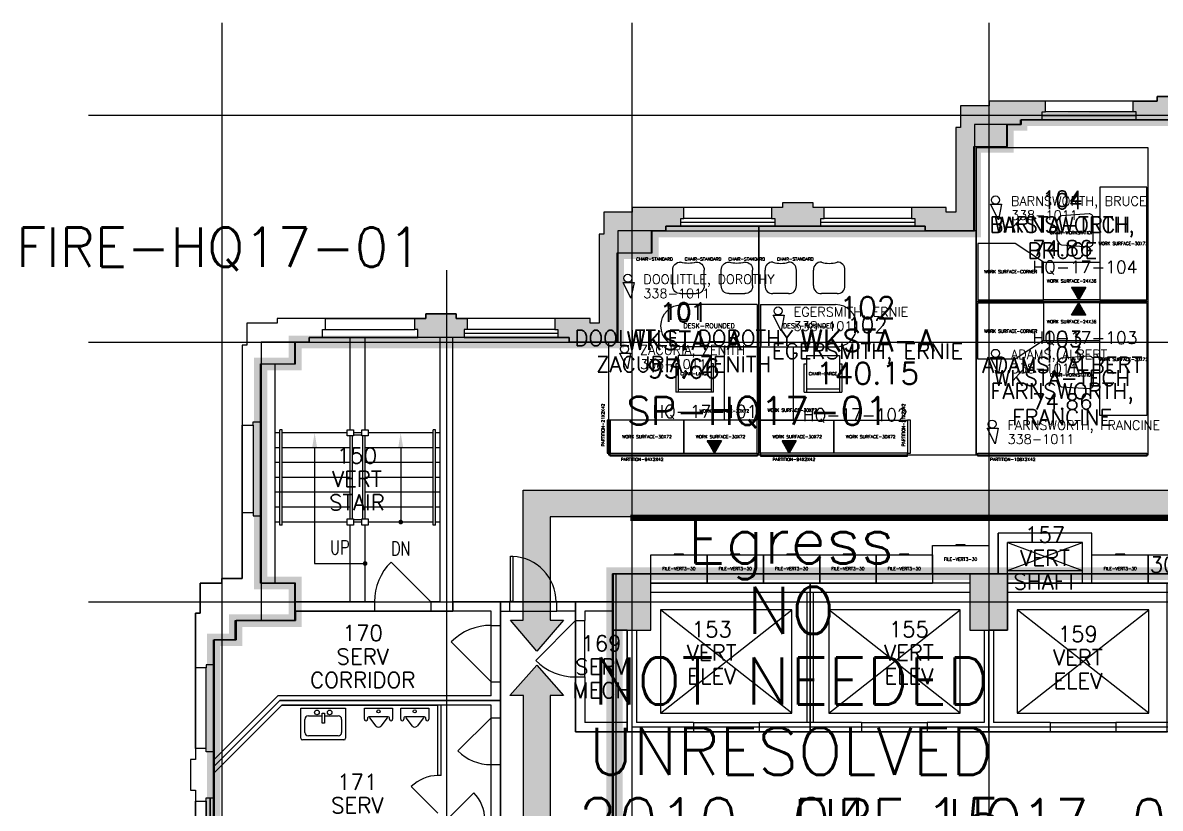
# Model space of a CAD drawing. Extents: x -90 to 1566, y -312 to 744.
# Drawn here: x -90 to 637, y 242 to 744 of the extents above; entities that cross this region are included whole.
import ezdxf
from ezdxf.enums import TextEntityAlignment as Align

# ---------------------------------------------------------------- set-up
doc = ezdxf.new("R2010")
doc.units = 0
doc.header["$LTSCALE"] = 120
doc.header["$MEASUREMENT"] = 0
doc.layers.get('0').update_dxf_attribs({"linetype": 'CONTINUOUS'})
for name, color, linetype in [('Deleted', 1, 'CONTINUOUS'), ('Unchanged', 8, 'CONTINUOUS'), ('Unchanged Layer Off', 2, 'CONTINUOUS')]:
    doc.layers.add(name, color=color, linetype=linetype)
doc.styles.add('ASSETTEXT', font='simplex.shx')

# ---------------------------------------------------------------- blocks, each defined once
blk = doc.blocks.new('SINK')
at = {"layer": 'Unchanged', "linetype": 'Continuous'}
for p, q in [((-14.325829, 0), (-14.325829, 19.083838)), ((-13.225829, 20.183838), (13.225829, 20.183838)), ((-11.780083, 7.059775), (-11.780083, 15.362111)), ((-9.504101, 17.638093), (9.504101, 17.638093)), ((11.780083, 15.362111), (11.780083, 7.059775)), ((14.325829, 19.083838), (14.325829, 0)), ((-0.834839, 3.081502), (-0.834839, 9.398581)), ((-0.834839, 9.398581), (0.768051, 9.398581)), ((0.768051, 9.398581), (0.768051, 3.081502)), ((14.325829, 0), (-14.325829, 0)), ((-0.834839, 4.783793), (-9.504101, 4.783793)), ((0.768051, 3.081502), (-0.834839, 3.081502)), ((9.504101, 4.783793), (0.768051, 4.783793))]:
    blk.add_line(p, q, dxfattribs=at)
for centre in [(-4.107406, 2.619277), (4.040619, 2.619277)]:
    blk.add_circle(centre, 1.477372, dxfattribs=at)
for centre, radius, start, end in [((-13.225829, 19.083838), 1.1, 90, 180), ((-9.504101, 15.362111), 2.275982, 90, 180), ((9.504101, 15.362111), 2.275982, 0, 90), ((13.225829, 19.083838), 1.1, 0, 90), ((-9.504101, 7.059775), 2.275982, 180, 270), ((9.504101, 7.059775), 2.275982, 270, 0)]:
    blk.add_arc(centre, radius, start, end, dxfattribs=at)
blk = doc.blocks.new('ELEV')
at = {"layer": 'Unchanged'}
for p, q in [((42, -6), (-42, -72)), ((-42, -6), (42, -72))]:
    blk.add_line(p, q, dxfattribs=at)
blk.add_lwpolyline([(-42, -72), (-42, -6), (42, -6), (42, -72)], close=True, dxfattribs=at)
blk = doc.blocks.new('URINAL')
at = {"layer": 'Unchanged'}
for p, q in [((0, -9), (0, 9)), ((0, 9), (7, 9)), ((5.5, 6), (5.5, -6)), ((7, 7), (6, 7)), ((6, 5.5), (11.5, 1.5)), ((11.5, -1.5), (6, -5.5)), ((6, -7), (7, -7)), ((7, -9), (0, -9))]:
    blk.add_line(p, q, dxfattribs=at)
blk.add_circle((2, 0), 1, dxfattribs=at)
for centre, radius, start, end in [((7, 8), 1, 270, 90), ((6.25, 6.25), 0.791, 108.43495, 251.56505), ((9.5, 0), 2.5, 323.1301, 36.8699), ((6.25, -6.25), 0.791, 108.43495, 251.56505), ((7, -8), 1, 270, 90)]:
    blk.add_arc(centre, radius, start, end, dxfattribs=at)
blk = doc.blocks.new('WC-DOOR')
at = {"layer": 'Unchanged'}
blk.add_line((0, 0), (-16.970563, -16.970563), dxfattribs=at)
blk.add_arc((0, 0), 24, 180, 225, dxfattribs=at)
blk = doc.blocks.new('WNV')
at = {"layer": 'Unchanged'}
for p, q in [((53.5, 5), (-2, 5)), ((53.5, 2.5), (-2, 2.5)), ((0, 0), (51.5, 0)), ((0, -7), (51.5, -7))]:
    blk.add_line(p, q, dxfattribs=at)
blk = doc.blocks.new('WNH')
at = {"layer": 'Unchanged'}
for p, q in [((-2, 5), (58, 5)), ((-2, 2.5), (58, 2.5)), ((0, 0), (56, 0)), ((0, -7), (56, -7))]:
    blk.add_line(p, q, dxfattribs=at)
blk = doc.blocks.new('DR-S90')
at = {"layer": 'Unchanged'}
for p, q in [((0.015, 0.00485), (0.015, 0.97)), ((0.015, 0.97), (0.062153, 0.97)), ((0.062153, 0.97), (0.062153, 0.00485)), ((0.062153, 0.00485), (0.015, 0.00485))]:
    blk.add_line(p, q, dxfattribs=at)
blk.add_arc((0.015, 0), 0.97, 0, 87.216979, dxfattribs=at)
blk = doc.blocks.new('WSURF')
at = {"layer": 'Unchanged'}
for p, q in [((0, 1), (0, 0)), ((1, 1), (0, 1)), ((1, 0), (1, 1)), ((0, 0), (1, 0))]:
    blk.add_line(p, q, dxfattribs=at)
blk = doc.blocks.new('UNIT')
at = {"layer": 'Unchanged'}
blk.add_lwpolyline([(0, 0), (1, 0), (1, 1), (0, 1)], close=True, dxfattribs=at)
blk = doc.blocks.new('FILE')
at = {"layer": 'Unchanged'}
for p, q in [((0, 18), (36, 18)), ((0, 0), (0, 18)), ((15, 18.5), (15, 18)), ((21, 18.5), (15, 18.5)), ((21, 18), (21, 18.5)), ((36, 18), (36, 0)), ((0, 0), (36, 0))]:
    blk.add_line(p, q, dxfattribs=at)
blk = doc.blocks.new('CHAIR')
at = {"layer": 'Unchanged'}
blk.add_lwpolyline([(-6.087272, 11.499599, 0.234283), (-9.327464, 8.599554), (-10.501149, -9.063947, 0.418572), (-8.101414, -11.4996), (8.101414, -11.4996, 0.418572), (10.501149, -9.063947), (9.327464, 8.599554, 0.234283), (6.087272, 11.499599, 0.234283)], format="xyb", dxfattribs=at)
blk.add_lwpolyline([(-6.087273, 11.4996), (6.087273, 11.4996)], dxfattribs=at)
blk = doc.blocks.new('WKSRF')
at = {"layer": 'Unchanged'}
for p, q in [((0, 21), (47, 21)), ((0, 0), (0, 21)), ((47, 21), (47, 0)), ((47, 0), (0, 0))]:
    blk.add_line(p, q, dxfattribs=at)
blk = doc.blocks.new('DC')
at = {"layer": 'Unchanged'}
for p, q in [((1.5, 23.5), (1.5, 0)), ((1.5, 23.5), (22.5, 23.5)), ((22.5, 23.5), (22.5, 0)), ((0, 0), (0, 18)), ((0, 18), (1.5, 18)), ((22.5, 18), (24, 18)), ((24, 18), (24, 0)), ((0, 0), (24, 0)), ((22.5, 2), (1.5, 2))]:
    blk.add_line(p, q, dxfattribs=at)
blk = doc.blocks.new('PART')
at = {"layer": 'Unchanged'}
for p, q in [((1, 2), (0, 2)), ((0, 2), (0, 0)), ((1, 0), (1, 2)), ((0, 0), (1, 0))]:
    blk.add_line(p, q, dxfattribs=at)
blk = doc.blocks.new('SC')
at = {"layer": 'Unchanged'}
for p, q in [((0.026902, 14.947733), (0.026902, 5)), ((5, 19.947733), (15, 19.947733)), ((20, 14.947733), (20, 5))]:
    blk.add_line(p, q, dxfattribs=at)
for centre, radius, start, end in [((4.607986, 15.364468), 4.6, 85.111302, 185.197803), ((15.419135, 15.366868), 4.6, 354.772172, 95.227828), ((4.607986, 4.583266), 4.6, 174.802197, 274.888698), ((10.051231, -16.983642), 17.718889, 73.849775, 106.563395), ((15.419135, 4.580865), 4.6, 264.772172, 5.227828)]:
    blk.add_arc(centre, radius, start, end, dxfattribs=at)
blk = doc.blocks.new('RDSK')
at = {"layer": 'Unchanged'}
for p, q in [((0, 27), (48, 27)), ((0, 27), (0, 0)), ((0, 0), (48, 0))]:
    blk.add_line(p, q, dxfattribs=at)
blk.add_arc((47.993354, 13.409283), 13.539422, 270.028396, 89.971983, dxfattribs=at)
blk = doc.blocks.new('CWSURF')
at = {"layer": 'Unchanged'}
blk.add_lwpolyline([(24, 36), (0, 36), (0, 0), (42, 0), (42, 24)], close=True, dxfattribs=at)
blk = doc.blocks.new('PERSON')
at = {"layer": 'Unchanged'}
blk.add_lwpolyline([(-8, 0), (-13, 10), (-6, 10), (-8, 0)], dxfattribs=at)
blk.add_circle((-9.918655, 12.655), 2.586836, dxfattribs=at)
blk = doc.blocks.new('OUTLETW')
at = {"layer": 'Unchanged'}
for p, q in [((7.79, 4.5), (0, 0)), ((7.79, -4.5), (0, 0)), ((0.19, 0.11), (7.79, 0.11)), ((0.57, 0.33), (7.79, 0.33)), ((0.95, 0.55), (7.79, 0.55)), ((1.33, 0.77), (7.79, 0.77)), ((1.72, 0.99), (7.79, 0.99)), ((2.1, 1.21), (7.79, 1.21)), ((2.48, 1.43), (7.79, 1.43)), ((2.86, 1.65), (7.79, 1.65)), ((3.24, 1.87), (7.79, 1.87)), ((3.62, 2.09), (7.79, 2.09)), ((4, 2.31), (7.79, 2.31)), ((4.38, 2.53), (7.79, 2.53)), ((4.76, 2.75), (7.79, 2.75)), ((5.15, 2.97), (7.79, 2.97)), ((5.53, 3.19), (7.79, 3.19)), ((5.91, 3.41), (7.79, 3.41)), ((6.29, 3.63), (7.79, 3.63)), ((6.67, 3.85), (7.79, 3.85)), ((7.05, 4.07), (7.79, 4.07)), ((7.43, 4.29), (7.79, 4.29)), ((7.79, -4.5), (7.79, 4.5)), ((0.19, -0.11), (7.79, -0.11)), ((0.57, -0.33), (7.79, -0.33)), ((0.95, -0.55), (7.79, -0.55)), ((1.33, -0.77), (7.79, -0.77)), ((1.72, -0.99), (7.79, -0.99)), ((2.1, -1.21), (7.79, -1.21)), ((2.48, -1.43), (7.79, -1.43)), ((2.86, -1.65), (7.79, -1.65)), ((3.24, -1.87), (7.79, -1.87)), ((3.62, -2.09), (7.79, -2.09)), ((4, -2.31), (7.79, -2.31)), ((4.38, -2.53), (7.79, -2.53)), ((4.76, -2.75), (7.79, -2.75)), ((5.15, -2.97), (7.79, -2.97)), ((5.53, -3.19), (7.79, -3.19)), ((5.91, -3.41), (7.79, -3.41)), ((6.29, -3.63), (7.79, -3.63)), ((6.67, -3.85), (7.79, -3.85)), ((7.05, -4.07), (7.79, -4.07)), ((7.43, -4.29), (7.79, -4.29))]:
    blk.add_line(p, q, dxfattribs=at)

msp = doc.modelspace()

# ---------------------------------------------------------------- hatches: boundary and pattern name
at = {"layer": 'Deleted'}
for points in [[(518.45, 610.98), (518.45, 664.98), (539.45, 664.98), (539.45, 678.98), (548.2, 678.98), (548.2, 681.98), (561.7, 681.98), (561.7, 686.98), (563.7, 686.98), (563.7, 693.98), (527.7, 693.98), (527.7, 690.98), (509.45, 690.98), (509.45, 676.98), (506.45, 676.98), (506.45, 622.98), (500.2, 622.98), (500.2, 625.98), (478.2, 625.98), (478.2, 618.98), (480.2, 618.98), (480.2, 613.98), (486.95, 613.98), (486.95, 610.98)], [(635.2, 696.98), (671.2, 696.98), (671.2, 689.98), (669.2, 689.98), (669.2, 684.98), (655.7, 684.98), (655.7, 681.98), (621.7, 681.98), (621.7, 686.98), (619.7, 686.98), (619.7, 693.98), (635.2, 693.98)], [(259.45, 539.98), (290.45, 539.98), (290.45, 596.98), (312.45, 596.98), (312.45, 610.98), (321.2, 610.98), (321.2, 613.98), (330.7, 613.98), (330.7, 618.98), (332.7, 618.98), (332.7, 625.98), (299.7, 625.98), (299.7, 622.98), (281.45, 622.98), (281.45, 608.98), (278.45, 608.98), (278.45, 551.98), (272.7, 551.98), (272.7, 554.98), (250.2, 554.98), (250.2, 547.98), (252.2, 547.98), (252.2, 542.98), (259.45, 542.98)], [(415.2, 628.98), (395.7, 628.98), (395.7, 625.98), (388.7, 625.98), (388.7, 618.98), (390.7, 618.98), (390.7, 613.98), (420.2, 613.98), (420.2, 618.98), (422.2, 618.98), (422.2, 625.98), (415.2, 625.98)], [(192.2, 547.98), (192.2, 542.98), (162.7, 542.98), (162.7, 547.98), (160.7, 547.98), (160.7, 554.98), (167.7, 554.98), (167.7, 557.98), (187.2, 557.98), (187.2, 554.98), (194.2, 554.98), (194.2, 547.98)], [(311.45, 355.98), (311.45, 391.98), (287.45, 391.98), (287.45, 355.98)], [(539.45, 391.98), (515.45, 391.98), (515.45, 355.98), (539.45, 355.98)]]:
    msp.add_hatch(color=256, dxfattribs=at).paths.add_polyline_path(points)
at = {"layer": 'Unchanged Layer Off'}
for points in [[(238.62, 342.46), (221.94, 362.29), (229.99, 362.29), (229.99, 445.35), (1047.68, 445.35), (1047.68, 252.46), (824.85, 252.46), (824.85, 243.26), (805.41, 260.53), (824.83, 277.69), (824.83, 268.84), (1029.92, 268.84), (1029.92, 428.39), (247.21, 428.39), (247.21, 362.22), (255.74, 362.22)], [(238.62, 342.46), (221.94, 362.29), (229.99, 362.29), (229.99, 445.35), (1047.68, 445.35), (1047.68, 252.46), (824.85, 252.46), (824.85, 243.26), (805.41, 260.53), (824.83, 277.69), (824.83, 268.84), (1029.92, 268.84), (1029.92, 428.39), (247.21, 428.39), (247.21, 362.22), (255.74, 362.22)], [(238.64, 333.57), (255.82, 314.21), (247.11, 314.21), (247.11, 4.95), (807.16, 4.95), (807.16, 167.77), (798.27, 167.77), (815.54, 187.04), (832.79, 167.77), (823.94, 167.77), (823.94, -8.8), (230.19, -8.8), (230.19, 314.15), (221.47, 314.15)], [(238.64, 333.57), (255.82, 314.21), (247.11, 314.21), (247.11, 4.95), (807.16, 4.95), (807.16, 167.77), (798.27, 167.77), (815.54, 187.04), (832.79, 167.77), (823.94, 167.77), (823.94, -8.8), (230.19, -8.8), (230.19, 314.15), (221.47, 314.15)]]:
    msp.add_hatch(color=256, dxfattribs=at).paths.add_polyline_path(points)

# ---------------------------------------------------------------- linework, layer by layer
at = {"layer": 'Deleted'}
for p, q in [((527.7, 690.98), (509.45, 690.98)), ((509.45, 690.98), (509.45, 676.98)), ((527.7, 690.98), (509.45, 690.98)), ((509.45, 690.98), (509.45, 676.98)), ((563.7, 693.98), (527.7, 693.98)), ((527.7, 693.98), (527.7, 690.98)), ((563.7, 693.98), (527.7, 693.98)), ((527.7, 693.98), (527.7, 690.98)), ((563.7, 686.98), (563.7, 693.98)), ((563.7, 686.98), (563.7, 693.98)), ((619.7, 686.98), (619.7, 693.98)), ((619.7, 693.98), (635.2, 693.98)), ((619.7, 686.98), (619.7, 693.98)), ((619.7, 693.98), (635.2, 693.98)), ((635.2, 693.98), (635.2, 696.98)), ((635.2, 696.98), (671.2, 696.98)), ((635.2, 693.98), (635.2, 696.98)), ((635.2, 696.98), (671.2, 696.98)), ((561.7, 681.98), (561.7, 686.98)), ((561.7, 686.98), (563.7, 686.98)), ((561.7, 681.98), (561.7, 686.98)), ((561.7, 686.98), (563.7, 686.98)), ((621.7, 686.98), (619.7, 686.98)), ((621.7, 686.98), (619.7, 686.98)), ((621.7, 681.98), (621.7, 686.98)), ((621.7, 681.98), (621.7, 686.98)), ((509.45, 676.98), (506.45, 676.98)), ((506.45, 676.98), (506.45, 622.98)), ((509.45, 676.98), (506.45, 676.98)), ((506.45, 676.98), (506.45, 622.98)), ((539.45, 664.98), (539.45, 678.98)), ((539.45, 678.98), (548.2, 678.98)), ((539.45, 664.98), (539.45, 678.98)), ((539.45, 678.98), (548.2, 678.98)), ((548.2, 681.98), (561.7, 681.98)), ((548.2, 678.98), (548.2, 681.98)), ((548.2, 681.98), (561.7, 681.98)), ((548.2, 678.98), (548.2, 681.98)), ((655.7, 681.98), (621.7, 681.98)), ((655.7, 681.98), (621.7, 681.98)), ((518.45, 610.98), (518.45, 664.98)), ((518.45, 664.98), (539.45, 664.98)), ((518.45, 664.98), (539.45, 664.98)), ((518.45, 610.98), (518.45, 664.98)), ((332.7, 625.98), (299.7, 625.98)), ((299.7, 625.98), (299.7, 622.98)), ((332.7, 625.98), (299.7, 625.98)), ((299.7, 625.98), (299.7, 622.98)), ((332.7, 618.98), (332.7, 625.98)), ((332.7, 618.98), (332.7, 625.98)), ((395.7, 625.98), (388.7, 625.98)), ((388.7, 625.98), (388.7, 618.98)), ((395.7, 625.98), (388.7, 625.98)), ((388.7, 625.98), (388.7, 618.98)), ((395.7, 628.98), (395.7, 625.98)), ((415.2, 628.98), (395.7, 628.98)), ((395.7, 628.98), (395.7, 625.98)), ((415.2, 628.98), (395.7, 628.98)), ((415.2, 625.98), (415.2, 628.98)), ((415.2, 625.98), (415.2, 628.98)), ((422.2, 625.98), (415.2, 625.98)), ((422.2, 625.98), (415.2, 625.98)), ((422.2, 618.98), (422.2, 625.98)), ((422.2, 618.98), (422.2, 625.98)), ((500.2, 625.98), (478.2, 625.98)), ((478.2, 625.98), (478.2, 618.98)), ((500.2, 625.98), (478.2, 625.98)), ((478.2, 625.98), (478.2, 618.98)), ((500.2, 622.98), (500.2, 625.98)), ((500.2, 622.98), (500.2, 625.98)), ((299.7, 622.98), (281.45, 622.98)), ((281.45, 622.98), (281.45, 608.98)), ((299.7, 622.98), (281.45, 622.98)), ((281.45, 622.98), (281.45, 608.98)), ((330.7, 613.98), (330.7, 618.98)), ((330.7, 618.98), (332.7, 618.98)), ((330.7, 613.98), (330.7, 618.98)), ((330.7, 618.98), (332.7, 618.98)), ((388.7, 618.98), (390.7, 618.98)), ((388.7, 618.98), (390.7, 618.98)), ((390.7, 618.98), (390.7, 613.98)), ((390.7, 618.98), (390.7, 613.98)), ((420.2, 613.98), (420.2, 618.98)), ((420.2, 618.98), (422.2, 618.98)), ((420.2, 613.98), (420.2, 618.98)), ((420.2, 618.98), (422.2, 618.98)), ((478.2, 618.98), (480.2, 618.98)), ((478.2, 618.98), (480.2, 618.98)), ((480.2, 618.98), (480.2, 613.98)), ((480.2, 618.98), (480.2, 613.98)), ((506.45, 622.98), (500.2, 622.98)), ((506.45, 622.98), (500.2, 622.98)), ((312.45, 596.98), (312.45, 610.98)), ((312.45, 610.98), (321.2, 610.98)), ((312.45, 596.98), (312.45, 610.98)), ((312.45, 610.98), (321.2, 610.98)), ((321.2, 613.98), (330.7, 613.98)), ((321.2, 610.98), (321.2, 613.98)), ((321.2, 613.98), (330.7, 613.98)), ((321.2, 610.98), (321.2, 613.98)), ((390.7, 613.98), (420.2, 613.98)), ((390.7, 613.98), (420.2, 613.98)), ((480.2, 613.98), (486.95, 613.98)), ((480.2, 613.98), (486.95, 613.98)), ((486.95, 613.98), (486.95, 610.98)), ((486.95, 613.98), (486.95, 610.98)), ((486.95, 610.98), (518.45, 610.98)), ((486.95, 610.98), (518.45, 610.98)), ((281.45, 608.98), (278.45, 608.98)), ((278.45, 608.98), (278.45, 551.98)), ((281.45, 608.98), (278.45, 608.98)), ((278.45, 608.98), (278.45, 551.98)), ((290.45, 539.98), (290.45, 596.98)), ((290.45, 596.98), (312.45, 596.98)), ((290.45, 539.98), (290.45, 596.98)), ((290.45, 596.98), (312.45, 596.98)), ((103.7, 554.98), (72.7, 554.98)), ((72.7, 554.98), (72.7, 551.98)), ((103.7, 554.98), (72.7, 554.98)), ((72.7, 554.98), (72.7, 551.98)), ((103.7, 554.98), (160.7, 554.98)), ((103.7, 547.98), (103.7, 554.98)), ((103.7, 547.98), (103.7, 554.98)), ((160.7, 547.98), (160.7, 554.98)), ((160.7, 554.98), (167.7, 554.98)), ((160.7, 547.98), (160.7, 554.98)), ((160.7, 554.98), (167.7, 554.98)), ((167.7, 554.98), (167.7, 557.98)), ((167.7, 557.98), (187.2, 557.98)), ((167.7, 554.98), (167.7, 557.98)), ((167.7, 557.98), (187.2, 557.98)), ((187.2, 557.98), (187.2, 554.98)), ((187.2, 557.98), (187.2, 554.98)), ((187.2, 554.98), (194.2, 554.98)), ((187.2, 554.98), (194.2, 554.98)), ((194.2, 554.98), (194.2, 547.98)), ((194.2, 554.98), (194.2, 547.98)), ((272.7, 554.98), (250.2, 554.98)), ((250.2, 554.98), (250.2, 547.98)), ((272.7, 554.98), (250.2, 554.98)), ((250.2, 554.98), (250.2, 547.98)), ((272.7, 551.98), (272.7, 554.98)), ((272.7, 551.98), (272.7, 554.98)), ((72.7, 551.98), (53.45, 551.98)), ((53.45, 551.98), (53.45, 537.98)), ((72.7, 551.98), (53.45, 551.98)), ((53.45, 551.98), (53.45, 537.98)), ((101.7, 542.98), (101.7, 547.98)), ((101.7, 547.98), (103.7, 547.98)), ((101.7, 542.98), (101.7, 547.98)), ((101.7, 547.98), (103.7, 547.98)), ((103.7, 547.98), (160.7, 547.98)), ((162.7, 547.98), (160.7, 547.98)), ((162.7, 547.98), (160.7, 547.98)), ((162.7, 542.98), (162.7, 547.98)), ((162.7, 542.98), (162.7, 547.98)), ((194.2, 547.98), (192.2, 547.98)), ((192.2, 547.98), (192.2, 542.98)), ((194.2, 547.98), (192.2, 547.98)), ((192.2, 547.98), (192.2, 542.98)), ((250.2, 547.98), (252.2, 547.98)), ((250.2, 547.98), (252.2, 547.98)), ((252.2, 547.98), (252.2, 542.98)), ((252.2, 547.98), (252.2, 542.98)), ((278.45, 551.98), (272.7, 551.98)), ((278.45, 551.98), (272.7, 551.98)), ((53.45, 537.98), (50.45, 537.98)), ((50.45, 537.98), (50.45, 486.98)), ((53.45, 537.98), (50.45, 537.98)), ((50.45, 537.98), (50.45, 486.98)), ((84.45, 525.98), (84.45, 539.98)), ((84.45, 539.98), (93.2, 539.98)), ((84.45, 525.98), (84.45, 539.98)), ((84.45, 539.98), (93.2, 539.98)), ((93.2, 539.98), (93.2, 542.98)), ((93.2, 542.98), (101.7, 542.98)), ((93.2, 539.98), (93.2, 542.98)), ((93.2, 542.98), (101.7, 542.98)), ((101.7, 542.98), (162.7, 542.98)), ((119.45, 483.98), (119.45, 542.98)), ((128.95, 483.98), (128.95, 542.98)), ((176.95, 542.98), (162.7, 542.98)), ((192.2, 542.98), (162.7, 542.98)), ((176.95, 373.98), (176.95, 542.98)), ((176.95, 373.98), (176.95, 542.98)), ((184.95, 373.98), (184.95, 542.98)), ((192.2, 542.98), (184.95, 542.98)), ((252.2, 542.98), (259.45, 542.98)), ((252.2, 542.98), (259.45, 542.98)), ((259.45, 542.98), (259.45, 539.98)), ((259.45, 542.98), (259.45, 539.98)), ((259.45, 539.98), (290.45, 539.98)), ((259.45, 539.98), (290.45, 539.98)), ((62.45, 488.98), (62.45, 525.98)), ((62.45, 525.98), (84.45, 525.98)), ((62.45, 488.98), (62.45, 525.98)), ((62.45, 525.98), (84.45, 525.98)), ((71.45, 385.98), (71.45, 525.98)), ((57.45, 486.98), (57.45, 488.98)), ((57.45, 488.98), (62.45, 488.98)), ((57.45, 486.98), (57.45, 488.98)), ((57.45, 488.98), (62.45, 488.98)), ((62.45, 488.98), (62.45, 428.98)), ((50.45, 430.98), (50.45, 486.98)), ((50.45, 486.98), (57.45, 486.98)), ((50.45, 486.98), (57.45, 486.98)), ((57.45, 486.98), (57.45, 430.98)), ((74.45, 481.98), (71.45, 481.98)), ((74.45, 422.98), (74.45, 483.98)), ((75.95, 483.98), (74.45, 483.98)), ((75.95, 422.98), (75.95, 483.98)), ((117.45, 481.98), (75.95, 481.98)), ((119.45, 426.98), (119.45, 479.98)), ((120.95, 426.98), (120.95, 479.98)), ((126.95, 481.98), (121.45, 481.98)), ((126.95, 480.48), (121.45, 480.48)), ((127.45, 426.98), (127.45, 479.98)), ((128.95, 426.98), (128.95, 479.98)), ((172.45, 481.98), (130.95, 481.98)), ((172.45, 422.98), (172.45, 483.98)), ((173.95, 483.98), (172.45, 483.98)), ((173.95, 422.98), (173.95, 483.98)), ((176.95, 481.98), (173.95, 481.98)), ((74.45, 472.48), (71.45, 472.48)), ((119.45, 472.48), (75.95, 472.48)), ((96.7, 471.98), (96.7, 398.48)), ((172.45, 472.48), (128.95, 472.48)), ((151.7, 471.98), (151.7, 424.98)), ((176.95, 472.48), (173.95, 472.48)), ((74.45, 462.98), (71.45, 462.98)), ((119.45, 462.98), (75.95, 462.98)), ((172.45, 462.98), (128.95, 462.98)), ((176.95, 462.98), (173.95, 462.98)), ((74.45, 453.48), (71.45, 453.48)), ((119.45, 453.48), (75.95, 453.48)), ((172.45, 453.48), (128.95, 453.48)), ((176.95, 453.48), (173.95, 453.48)), ((119.45, 443.98), (71.45, 443.98)), ((74.45, 443.98), (71.45, 443.98)), ((119.45, 443.98), (75.95, 443.98)), ((176.95, 443.98), (128.95, 443.98)), ((172.45, 443.98), (128.95, 443.98)), ((176.95, 443.98), (173.95, 443.98)), ((50.45, 388.98), (50.45, 430.98)), ((50.45, 430.98), (57.45, 430.98)), ((50.45, 388.98), (50.45, 430.98)), ((50.45, 430.98), (57.45, 430.98)), ((57.45, 430.98), (57.45, 428.98)), ((57.45, 430.98), (57.45, 428.98)), ((57.45, 428.98), (62.45, 428.98)), ((57.45, 428.98), (62.45, 428.98)), ((62.45, 428.98), (62.45, 385.98)), ((62.45, 428.98), (62.45, 385.98)), ((74.45, 434.48), (71.45, 434.48)), ((119.45, 434.48), (75.95, 434.48)), ((172.45, 434.48), (128.95, 434.48)), ((176.95, 434.48), (173.95, 434.48)), ((74.45, 424.98), (71.45, 424.98)), ((75.95, 422.98), (74.45, 422.98)), ((117.45, 424.98), (75.95, 424.98)), ((119.45, 373.98), (119.45, 422.98)), ((126.95, 426.48), (121.45, 426.48)), ((126.95, 424.98), (121.45, 424.98)), ((128.95, 373.98), (128.95, 422.98)), ((172.45, 424.98), (130.95, 424.98)), ((173.95, 422.98), (172.45, 422.98)), ((176.95, 424.98), (173.95, 424.98)), ((533.45, 391.98), (533.45, 417.98)), ((593.45, 417.98), (533.45, 417.98)), ((593.45, 385.98), (593.45, 417.98)), ((539.45, 411.98), (587.45, 393.98)), ((539.45, 393.98), (587.45, 411.98)), ((539.45, 391.98), (539.45, 411.98)), ((587.45, 411.98), (539.45, 411.98)), ((587.45, 385.98), (587.45, 411.98)), ((96.7, 398.48), (128.95, 398.48)), ((145.49, 399.44), (170.95, 373.98)), ((539.45, 393.98), (587.45, 393.98)), ((23.45, 385.98), (37.45, 385.98)), ((23.45, 366.73), (23.45, 385.98)), ((23.45, 385.98), (37.45, 385.98)), ((23.45, 366.73), (23.45, 385.98)), ((37.45, 385.98), (37.45, 388.98)), ((37.45, 388.98), (50.45, 388.98)), ((37.45, 385.98), (37.45, 388.98)), ((37.45, 388.98), (50.45, 388.98)), ((62.45, 385.98), (84.45, 385.98)), ((62.45, 385.98), (84.45, 385.98)), ((84.45, 373.98), (84.45, 385.98)), ((84.45, 361.98), (84.45, 385.98)), ((311.45, 391.98), (287.45, 391.98)), ((287.45, 391.98), (287.45, 373.98)), ((311.45, 391.98), (287.45, 391.98)), ((287.45, 391.98), (287.45, 355.98)), ((311.45, 385.98), (311.45, 391.98)), ((311.45, 355.98), (311.45, 391.98)), ((515.45, 385.98), (311.45, 385.98)), ((533.45, 391.98), (515.45, 391.98)), ((515.45, 391.98), (515.45, 385.98)), ((515.45, 391.98), (515.45, 355.98)), ((539.45, 391.98), (515.45, 391.98)), ((539.45, 385.98), (539.45, 391.98)), ((539.45, 355.98), (539.45, 391.98)), ((587.45, 385.98), (539.45, 385.98)), ((743.45, 385.98), (593.45, 385.98)), ((515.45, 379.98), (311.45, 379.98)), ((311.45, 355.98), (311.45, 379.98)), ((411.45, 296.98), (411.45, 379.98)), ((415.45, 296.98), (415.45, 379.98)), ((515.45, 379.98), (515.45, 355.98)), ((743.45, 379.98), (539.45, 379.98)), ((539.45, 355.98), (539.45, 379.98)), ((134.95, 373.98), (84.45, 373.98)), ((134.95, 373.98), (134.95, 367.98)), ((176.95, 373.98), (170.95, 373.98)), ((170.95, 373.98), (170.95, 367.98)), ((184.95, 373.98), (221.45, 373.98)), ((221.45, 367.98), (221.45, 373.98)), ((251.45, 367.98), (251.45, 373.98)), ((287.45, 373.98), (251.45, 373.98)), ((20.45, 331.73), (20.45, 366.73)), ((20.45, 366.73), (23.45, 366.73)), ((20.45, 331.73), (20.45, 366.73)), ((20.45, 366.73), (23.45, 366.73)), ((134.95, 367.98), (84.45, 367.98)), ((84.45, 361.98), (84.45, 367.98)), ((209.45, 367.98), (170.95, 367.98)), ((209.45, 358.98), (209.45, 367.98)), ((215.45, 358.98), (215.45, 367.98)), ((215.45, 367.98), (221.45, 367.98)), ((263.45, 367.98), (251.45, 367.98)), ((263.45, 367.98), (263.45, 361.98)), ((287.45, 367.98), (269.45, 367.98)), ((269.45, 367.98), (269.45, 361.98)), ((287.45, 367.98), (287.45, 355.98)), ((46.45, 361.98), (46.45, 349.73)), ((46.45, 361.98), (84.45, 361.98)), ((46.45, 361.98), (46.45, 349.73)), ((46.45, 361.98), (84.45, 361.98)), ((209.45, 358.98), (215.45, 358.98)), ((237.99, 336.53), (263.45, 361.98)), ((263.45, 361.98), (269.45, 361.98)), ((46.45, 349.73), (32.45, 349.73)), ((32.45, 349.73), (32.45, 333.73)), ((46.45, 349.73), (32.45, 349.73)), ((32.45, 349.73), (32.45, 333.73)), ((287.45, 355.98), (296.45, 355.98)), ((287.45, 355.98), (311.45, 355.98)), ((296.45, 355.98), (296.45, 296.98)), ((302.45, 355.98), (302.45, 296.98)), ((302.45, 355.98), (311.45, 355.98)), ((515.45, 355.98), (539.45, 355.98)), ((515.45, 355.98), (539.45, 355.98)), ((524.45, 355.98), (524.45, 296.98)), ((530.45, 355.98), (530.45, 296.98)), ((183.99, 348.44), (209.45, 322.98)), ((20.45, 280.23), (20.45, 331.73)), ((27.45, 331.73), (20.45, 331.73)), ((27.45, 331.73), (20.45, 331.73)), ((27.45, 333.73), (27.45, 331.73)), ((32.45, 333.73), (27.45, 333.73)), ((27.45, 333.73), (27.45, 331.73)), ((32.45, 333.73), (27.45, 333.73)), ((27.45, 280.23), (27.45, 331.73)), ((32.45, 278.23), (32.45, 333.73)), ((209.45, 313.98), (209.45, 322.98)), ((209.45, 322.98), (215.45, 322.98)), ((215.45, 299.98), (215.45, 322.98)), ((263.45, 325.98), (263.45, 290.98)), ((263.45, 325.98), (269.45, 325.98)), ((269.45, 325.98), (269.45, 296.98)), ((32.45, 273.23), (73.2, 313.98)), ((209.45, 313.98), (73.2, 313.98)), ((32.45, 264.75), (75.68, 307.98)), ((75.68, 307.98), (32.45, 264.75)), ((209.45, 307.98), (75.68, 307.98)), ((75.68, 307.98), (175.45, 307.98)), ((175.45, 262.98), (175.45, 307.98)), ((177.45, 262.98), (177.45, 307.98)), ((209.45, 299.98), (209.45, 307.98)), ((188.24, 278.77), (209.45, 299.98)), ((209.45, 299.98), (215.45, 299.98)), ((338.7, 290.98), (263.45, 290.98)), ((296.45, 296.98), (269.45, 296.98)), ((338.7, 296.98), (302.45, 296.98)), ((338.7, 296.98), (338.7, 290.98)), ((446.2, 296.98), (380.7, 296.98)), ((380.7, 296.98), (380.7, 290.98)), ((446.2, 290.98), (380.7, 290.98)), ((446.2, 296.98), (446.2, 290.98)), ((524.45, 296.98), (488.2, 296.98)), ((488.2, 296.98), (488.2, 290.98)), ((566.7, 290.98), (488.2, 290.98)), ((566.7, 296.98), (530.45, 296.98)), ((566.7, 296.98), (566.7, 290.98)), ((674.2, 296.98), (608.7, 296.98)), ((608.7, 296.98), (608.7, 290.98)), ((674.2, 290.98), (608.7, 290.98)), ((27.45, 280.23), (20.45, 280.23)), ((20.45, 280.23), (20.45, 273.23)), ((27.45, 280.23), (20.45, 280.23)), ((20.45, 280.23), (20.45, 273.23)), ((27.45, 278.23), (27.45, 280.23)), ((27.45, 278.23), (27.45, 280.23)), ((32.45, 278.23), (27.45, 278.23)), ((32.45, 278.23), (27.45, 278.23)), ((32.45, 273.23), (32.45, 278.23)), ((32.45, 248.73), (32.45, 278.23)), ((20.45, 273.23), (17.45, 273.23)), ((17.45, 273.23), (17.45, 253.73)), ((20.45, 273.23), (17.45, 273.23)), ((17.45, 273.23), (17.45, 253.73)), ((209.45, 202.98), (209.45, 269.98)), ((209.45, 269.98), (215.45, 269.98)), ((215.45, 111.5), (215.45, 269.98)), ((32.45, 248.73), (32.45, 264.75)), ((177.45, 262.98), (175.45, 262.98)), ((17.45, 253.73), (20.45, 253.73)), ((17.45, 253.73), (20.45, 253.73)), ((20.45, 253.73), (20.45, 246.73)), ((20.45, 253.73), (20.45, 246.73)), ((27.45, 246.73), (27.45, 248.73)), ((27.45, 248.73), (32.45, 248.73)), ((27.45, 246.73), (27.45, 248.73)), ((27.45, 248.73), (32.45, 248.73)), ((20.45, 246.73), (27.45, 246.73)), ((20.45, 246.73), (27.45, 246.73))]:
    msp.add_line(p, q, dxfattribs=at)
for points in [[(741.45, 696.98), (635.2, 696.98), (635.2, 693.98), (527.7, 693.98), (527.7, 690.98), (509.45, 690.98), (509.45, 676.98), (506.45, 676.98), (506.45, 622.98), (500.2, 622.98), (500.2, 625.98), (415.2, 625.98), (415.2, 628.98), (395.7, 628.98), (395.7, 625.98), (299.7, 625.98), (299.7, 622.98), (281.45, 622.98), (281.45, 608.98), (278.45, 608.98), (278.45, 551.98), (272.7, 551.98), (272.7, 554.98), (187.2, 554.98), (187.2, 557.98), (167.7, 557.98), (167.7, 554.98), (72.7, 554.98), (72.7, 551.98), (53.45, 551.98), (53.45, 537.98), (50.45, 537.98), (50.45, 388.98), (37.45, 388.98), (37.45, 385.98), (23.45, 385.98), (23.45, 366.73), (20.45, 366.73), (20.45, 273.23), (17.45, 273.23), (17.45, 253.73), (20.45, 253.73), (20.45, 188.23)], [(655.7, 681.98), (548.2, 681.98), (548.2, 678.98), (518.45, 678.98), (518.45, 610.98), (486.95, 610.98), (486.95, 613.98), (321.2, 613.98), (321.2, 610.98), (290.45, 610.98), (290.45, 539.98), (259.45, 539.98), (259.45, 542.98), (93.2, 542.98), (93.2, 539.98), (62.45, 539.98), (62.45, 361.98), (46.45, 361.98), (46.45, 349.73), (32.45, 349.73), (32.45, 220.98)], [(413.45, 290.98), (413.45, 385.98), (311.45, 385.98), (311.45, 391.98), (287.45, 391.98), (287.45, 355.98), (296.45, 355.98), (296.45, 290.98), (413.45, 290.98)], [(527.45, 290.98), (527.45, 355.98), (539.45, 355.98), (539.45, 391.98), (515.45, 391.98), (515.45, 385.98), (413.45, 385.98), (413.45, 290.98), (527.45, 290.98)], [(641.45, 290.98), (641.45, 385.98), (593.45, 385.98), (593.45, 385.98), (539.45, 385.98), (539.45, 385.98), (539.45, 385.98), (539.45, 355.98), (527.45, 355.98), (527.45, 290.98), (641.45, 290.98)]]:
    msp.add_lwpolyline(points, dxfattribs=at)
for points in [[(629.45, 565.98), (629.45, 663.98), (519.45, 663.98), (519.45, 565.98)], [(380.55, 613.98), (321.2, 613.98), (321.2, 610.98), (290.45, 610.98), (290.45, 539.98), (284.55, 539.98), (284.55, 467.98), (380.55, 467.98)], [(380.55, 467.98), (519.45, 467.98), (519.45, 565.98), (519.45, 610.98), (486.95, 610.98), (486.95, 613.98), (380.55, 613.98)], [(629.45, 467.98), (629.45, 565.98), (519.45, 565.98), (519.45, 467.98)], [(184.95, 542.98), (93.2, 542.98), (93.2, 539.98), (84.45, 539.98), (62.45, 539.98), (62.45, 525.98), (62.45, 361.98), (84.45, 361.98), (84.45, 367.98), (184.95, 367.98), (184.95, 373.98)], [(117.45, 479.98), (117.45, 483.98), (121.45, 483.98), (121.45, 479.98)], [(126.95, 479.98), (126.95, 483.98), (130.95, 483.98), (130.95, 479.98)], [(117.45, 422.98), (117.45, 426.98), (121.45, 426.98), (121.45, 422.98)], [(126.95, 422.98), (126.95, 426.98), (130.95, 426.98), (130.95, 422.98)], [(593.45, 417.98), (533.45, 417.98), (533.45, 391.98), (539.45, 391.98), (539.45, 385.98), (593.45, 385.98)], [(215.45, 373.98), (184.95, 373.98), (184.95, 367.98), (84.45, 367.98), (84.45, 361.98), (46.45, 361.98), (46.45, 349.73), (32.45, 349.73), (32.45, 268.99), (74.44, 310.98), (215.45, 310.98)], [(848.95, 290.98), (767.45, 290.98), (758.45, 290.98), (296.45, 290.98), (263.45, 290.98), (263.45, 373.98), (215.45, 373.98), (215.45, 310.98), (215.45, 202.98), (215.45, 118.98), (215.45, 67.98), (263.45, 67.98), (263.45, 150.98), (775.45, 150.98), (775.45, 148.98), (846.95, 148.98), (846.95, 220.98), (848.95, 220.98)], [(296.45, 355.98), (287.45, 355.98), (287.45, 373.98), (263.45, 373.98), (263.45, 290.98), (296.45, 290.98)], [(215.45, 310.98), (74.44, 310.98), (32.45, 268.99), (32.45, 176.98), (175.45, 176.98), (175.45, 202.98), (215.45, 202.98)]]:
    msp.add_lwpolyline(points, close=True, dxfattribs=at)
at = {"layer": 'Deleted', "const_width": 1.5}
for points in [[(150.95, 424.98, 1), (152.45, 424.98, 1)], [(128.2, 398.48, 1), (129.7, 398.48, 1)]]:
    msp.add_lwpolyline(points, format="xyb", close=True, dxfattribs=at)
at = {"layer": 'Deleted', "linetype": 'Continuous'}
for centre, radius, start, end in [((170.95, 373.98), 36, 135, 180), ((209.45, 322.98), 36, 90, 135), ((263.45, 361.98), 36, 225, 270), ((209.45, 299.98), 30, 225, 270)]:
    msp.add_arc(centre, radius, start, end, dxfattribs=at)
at = {"layer": 'Deleted'}
for points in [[(95.03, 471.98), (98.37, 471.98), (96.7, 481.98)], [(150.03, 471.98), (153.37, 471.98), (151.7, 481.98)]]:
    msp.add_solid(points, dxfattribs=at)
at = {"layer": 'Unchanged Layer Off'}
for p, q in [((37.37, 744), (37.37, -312)), ((299.45, 744), (299.45, -312)), ((527.45, 744), (527.45, -312)), ((-47.89, 685), (1566.19, 685)), ((561.7, 681.98), (621.7, 681.98)), ((330.7, 613.98), (390.7, 613.98)), ((420.2, 613.98), (480.2, 613.98)), ((181, 586), (181, 40)), ((-47.89, 540), (1566.19, 540)), ((101.7, 542.98), (162.7, 542.98)), ((192.2, 542.98), (252.2, 542.98)), ((62.45, 428.98), (62.45, 488.98)), ((-47.89, 373.98), (1566.19, 373.98)), ((134.95, 373.98), (170.95, 373.98)), ((221.45, 373.98), (251.45, 373.98)), ((134.95, 367.98), (170.95, 367.98)), ((221.45, 367.98), (251.45, 367.98)), ((209.45, 322.98), (209.45, 358.98)), ((215.45, 322.98), (215.45, 358.98)), ((263.45, 325.98), (263.45, 361.98)), ((269.45, 325.98), (269.45, 361.98)), ((32.45, 333.73), (32.45, 278.23)), ((209.45, 269.98), (209.45, 299.98)), ((215.45, 269.98), (215.45, 299.98)), ((877, 294), (299.45, 294)), ((338.7, 296.98), (380.7, 296.98)), ((338.7, 290.98), (380.7, 290.98)), ((446.2, 296.98), (488.2, 296.98)), ((446.2, 290.98), (488.2, 290.98)), ((566.7, 296.98), (608.7, 296.98)), ((566.7, 290.98), (608.7, 290.98)), ((32.45, 248.73), (32.45, 193.23))]:
    msp.add_line(p, q, dxfattribs=at)
for points, const_width in [([(32, 92.23), (32, 349.73), (46, 349.73), (46, 361.98), (84, 361.98), (84, 385.98), (62, 385.98), (62, 525.98), (84, 525.98), (84, 539.98), (92.75, 539.98), (290, 539.98), (290, 596.98), (312, 596.98), (312, 610.98), (518, 610.98), (518, 664.98), (539, 664.98), (539, 678.98), (547.75, 678.98), (547.75, 681.98), (655.25, 681.98)], 8), ([(741.45, 684.98), (548.2, 681.98), (548.2, 678.98), (539.45, 678.98), (539.45, 664.98), (518.45, 664.98), (518.45, 610.98), (321.2, 610.98), (312.45, 610.98), (312.45, 596.98), (290.45, 596.98), (290.45, 540), (84.45, 539.98), (84.45, 525.98), (62.45, 525.98), (62.45, 385.98), (84.45, 385.98), (84.45, 361.98), (46.45, 361.98), (46.45, 349.73), (32.45, 349.73), (32.45, 92.23)], 8), ([(741.45, 684.98), (548.2, 681.98), (548.2, 678.98), (539.45, 678.98), (539.45, 664.98), (518.45, 664.98), (518.45, 610.98), (321.2, 610.98), (312.45, 610.98), (312.45, 596.98), (290.45, 596.98), (290.45, 540), (84.45, 539.98), (84.45, 525.98), (62.45, 525.98), (62.45, 385.98), (84.45, 385.98), (84.45, 361.98), (46.45, 361.98), (46.45, 349.73), (32.45, 349.73), (32.45, 92.23)], 8), ([(32.45, 92.25), (32.45, 349.75), (46.45, 349.75), (46.45, 362), (84.45, 362), (84.45, 386), (62.45, 386), (62.45, 526), (84.45, 526), (84.45, 540), (93.2, 540), (290.45, 540), (290.45, 597), (312.45, 597), (312.45, 611), (518.45, 611), (518.45, 665), (539.45, 665), (539.45, 679), (548.2, 679), (548.2, 682), (655.7, 682)], 8), ([(298.44, 427.62), (1260.97, 427.62), (1260.97, 8.91)], 4), ([(755, 391.98), (287, 391.98), (287, 52.98), (755, 52.98)], 8), ([(755.45, 392), (287.45, 392), (287.45, 53), (755.45, 53)], 8)]:
    msp.add_lwpolyline(points, dxfattribs=dict(at, const_width=const_width))
for points in [[(32, 92.23), (32, 349.73), (46, 349.73), (46, 361.98), (84, 361.98), (84, 385.98), (62, 385.98), (62, 525.98), (84, 525.98), (84, 539.98), (92.75, 539.98), (290, 539.98), (290, 596.98), (312, 596.98), (312, 610.98), (518, 610.98), (518, 664.98), (539, 664.98), (539, 678.98), (547.75, 678.98), (547.75, 681.98), (655.25, 681.98)], [(32.45, 92.25), (32.45, 349.75), (46.45, 349.75), (46.45, 362), (84.45, 362), (84.45, 386), (62.45, 386), (62.45, 526), (84.45, 526), (84.45, 540), (93.2, 540), (290.45, 540), (290.45, 597), (312.45, 597), (312.45, 611), (518.45, 611), (518.45, 665), (539.45, 665), (539.45, 679), (548.2, 679), (548.2, 682), (655.7, 682)], [(755, 391.98), (287, 391.98), (287, 52.98), (755, 52.98)], [(755.45, 392), (287.45, 392), (287.45, 53), (755.45, 53)]]:
    msp.add_lwpolyline(points, dxfattribs=at)
for points in [[(238.62, 342.46), (221.94, 362.29), (229.99, 362.29), (229.99, 445.35), (1047.68, 445.35), (1047.68, 252.46), (824.85, 252.46), (824.85, 243.26), (805.41, 260.53), (824.83, 277.69), (824.83, 268.84), (1029.92, 268.84), (1029.92, 428.39), (247.21, 428.39), (247.21, 362.22), (255.74, 362.22)], [(287, 391.98), (996, 391.98), (996, 52.98), (287, 52.98)], [(289.45, 391.98), (998.45, 391.98), (998.45, 52.98), (289.45, 52.98)], [(238.64, 333.57), (255.82, 314.21), (247.11, 314.21), (247.11, 4.95), (807.16, 4.95), (807.16, 167.77), (798.27, 167.77), (815.54, 187.04), (832.79, 167.77), (823.94, 167.77), (823.94, -8.8), (230.19, -8.8), (230.19, 314.15), (221.47, 314.15)]]:
    msp.add_lwpolyline(points, close=True, dxfattribs=at)
at = {"layer": 'Unchanged Layer Off', "const_width": 8}
for points in [[(287, 391.98), (996, 391.98), (996, 52.98), (287, 52.98)], [(289.45, 391.98), (998.45, 391.98), (998.45, 52.98), (289.45, 52.98)]]:
    msp.add_lwpolyline(points, close=True, dxfattribs=at)

# ---------------------------------------------------------------- block references
for name, p in [('PERSON', (541.67, 618.09)), ('CWSURF', (520.45, 566.98)), ('PERSON', (306.78, 568.09)), ('RDSK', (381.55, 536.98)), ('PERSON', (402.78, 547.21)), ('PERSON', (304.64, 522.9)), ('DC', (409.55, 507.98)), ('PERSON', (541.67, 520.09)), ('WKSRF', (381.55, 468.98)), ('WKSRF', (428.55, 468.98)), ('PERSON', (539.54, 474.9)), ('FILE', (491.45, 391.98)), ('FILE', (311.45, 385.98)), ('FILE', (347.45, 385.98)), ('FILE', (383.45, 385.98)), ('FILE', (419.45, 385.98)), ('FILE', (455.45, 385.98)), ('FILE', (593.45, 385.98)), ('FILE', (629.45, 385.98))]:
    msp.add_blockref(name, p)
for p, xscale, yscale, zscale in [((598.45, 566.98), 30, 72, 30), ((562.45, 590.98), 36, -24, 36)]:
    msp.add_blockref('WSURF', p, dxfattribs=dict(xscale=xscale, yscale=yscale, zscale=zscale))
for name, p, rotation in [('CHAIR', (582.61, 611.39), 90), ('SC', (404.55, 590.98), 180), ('SC', (435.55, 590.98), 180), ('OUTLETW', (584.97, 566.98), 90), ('WKSRF', (379.55, 489.98), 90), ('WKSRF', (402.55, 489.98), 90), ('OUTLETW', (352.13, 468.98), 90), ('OUTLETW', (399.89, 468.98), 90)]:
    msp.add_blockref(name, p, dxfattribs=dict(rotation=rotation))
at = {"xscale": -1}
for name, p, rotation in [('SC', (325.55, 590.98), 180), ('SC', (356.55, 590.98), 180), ('CWSURF', (520.45, 564.98), 180), ('OUTLETW', (584.97, 564.98), 90), ('CHAIR', (582.61, 520.58), 90)]:
    msp.add_blockref(name, p, dxfattribs=dict(at, rotation=rotation))
for name, p, xscale in [('RDSK', (379.55, 536.98), -1), ('DC', (351.55, 507.98), -1), ('WKSRF', (332.55, 468.98), -1), ('WKSRF', (379.55, 468.98), -1), ('PART', (379.55, 466.98), -94), ('PART', (381.55, 466.98), 94)]:
    msp.add_blockref(name, p, dxfattribs=dict(xscale=xscale))
for name, p, xscale, yscale, zscale, rotation in [('WSURF', (562.45, 540.98), -36, -24, 36, 180), ('WSURF', (598.45, 564.98), -30, 72, 30, 180), ('UNIT', (285.55, 468.98), 21, 2, 42, 90), ('UNIT', (477.55, 468.98), 21, 2, 42, 90), ('UNIT', (520.45, 468.98), -108, 2, 42, 180)]:
    msp.add_blockref(name, p, dxfattribs=dict(xscale=xscale, yscale=yscale, zscale=zscale, rotation=rotation))
at = {"layer": 'Deleted'}
for name, p, rotation in [('WNH', (619.7, 686.98), 180), ('WNH', (388.7, 618.98), 180), ('WNH', (478.2, 618.98), 180), ('WNH', (250.2, 547.98), 180), ('SINK', (102.18, 305.98), 180), ('URINAL', (137.52, 305.98), 270), ('URINAL', (160.67, 305.98), 270), ('WC-DOOR', (175.45, 238.98), 270), ('WC-DOOR', (181.45, 234.98), 180)]:
    msp.add_blockref(name, p, dxfattribs=dict(at, rotation=rotation))
at = {"layer": 'Deleted', "xscale": 30, "yscale": 30}
msp.add_blockref('DR-S90', (221.45, 373.98), dxfattribs=at)
at = {"layer": 'Deleted', "xscale": -1, "rotation": 180}
for p in [(359.7, 296.95), (467.2, 296.95), (587.7, 296.95)]:
    msp.add_blockref('ELEV', p, dxfattribs=at)
at = {"layer": 'Deleted', "xscale": -1, "yscale": -1, "rotation": 90}
msp.add_blockref('WNV', (27.45, 246.73), dxfattribs=at)
at = {"layer": 'Deleted', "yscale": -1, "rotation": 90}
msp.add_blockref('WNV', (27.45, 195.23), dxfattribs=at)

# ---------------------------------------------------------------- texts
at = {"layer": 'Deleted', "style": 'ASSETTEXT'}
for s, height, p in [('104', 10, (574.45, 624.98)), ('WKSTA-TECH', 10, (574.45, 609.98)), ('74.86', 10, (574.45, 594.98)), ('102', 14, (450, 554.98)), ('101', 12, (332.55, 552.98)), ('WKSTA-A', 12, (332.55, 534.98)), ('WKSTA-A', 14, (450, 533.98)), ('103', 10, (574.45, 526.98)), ('93.66', 12, (332.55, 516.98)), ('140.15', 14, (450, 512.98)), ('WKSTA-TECH', 10, (574.45, 511.98)), ('74.86', 10, (574.45, 496.98)), ('150', 10, (123.7, 462.48)), ('VERT', 10, (123.7, 447.48)), ('STAIR', 10, (123.7, 432.48)), ('157', 10, (563.45, 411.98)), ('VERT', 10, (563.45, 396.98)), ('SHAFT', 10, (563.45, 381.98)), ('170', 10, (127.43, 349.05)), ('153', 10, (350.45, 351.48)), ('155', 10, (476.45, 351.48)), ('159', 10, (584.45, 348.48)), ('169', 10, (279.95, 342.48)), ('SERV', 10, (127.43, 334.05)), ('VERT', 10, (350.45, 336.48)), ('VERT', 10, (476.45, 336.48)), ('VERT', 10, (584.45, 333.48)), ('SERV', 10, (279.95, 327.48)), ('CORRIDOR', 10, (127.43, 319.05)), ('ELEV', 10, (350.45, 321.48)), ('ELEV', 10, (476.45, 321.48)), ('ELEV', 10, (584.45, 318.48)), ('MECH', 10, (279.95, 312.48)), ('171', 10, (123.95, 253.98)), ('SERV', 10, (123.95, 238.98))]:
    msp.add_text(s, height=height, dxfattribs=at).set_placement(p, align=Align.CENTER)
at = {"layer": 'Deleted', "style": 'ASSETTEXT', "width": 0.75}
msp.add_text('UP', height=9, dxfattribs=at).set_placement((112.82, 401.48), align=Align.BOTTOM_CENTER)
msp.add_text('DN', height=9, dxfattribs=at).set_placement((151.7, 412.66), align=Align.TOP_CENTER)
at = {"layer": 'Unchanged Layer Off', "style": 'ASSETTEXT'}
for s, p in [('BARNSWORTH, BRUCE', (541.67, 627.09)), ('338-1011', (541.67, 618.09)), ('DOOLITTLE, DOROTHY', (306.78, 577.09)), ('338-1011', (306.78, 568.09)), ('EGERSMITH, ERNIE', (402.78, 556.21)), ('338-1011', (402.78, 547.21)), ('ZACURIA, ZENITH', (304.64, 531.9)), ('ADAMS, ALBERT', (541.67, 529.09)), ('338-1011', (304.64, 522.9)), ('338-1011', (541.67, 520.09)), ('FARNSWORTH, FRANCINE', (539.54, 483.9)), ('338-1011', (539.54, 474.9))]:
    msp.add_text(s, height=6, dxfattribs=at).set_placement(p)
for s, height, p in [('FIRE-HQ17-01', 25, (35.52, 588.11)), ('WORK SURFACE-30X72', 2, (613.45, 601.98)), ('HQ-17-104', 8, (588.89, 583.92)), ('WORK SURFACE-CORNER', 2, (541.45, 583.98)), ('WORK SURFACE-24X36', 2, (580.45, 577.98)), ('WORK SURFACE-24X36', 2, (580.45, 551.98)), ('DESK-ROUNDED', 3, (348.78, 548.92)), ('DESK-ROUNDED', 3, (412.32, 548.92)), ('WORK SURFACE-CORNER', 2, (541.45, 545.98)), ('HQ-17-103', 8, (588.89, 538.77)), ('WORK SURFACE-30X72', 2, (613.45, 527.98)), ('CHAIR-LARGE', 2, (339.55, 518.73)), ('CHAIR-LARGE', 2, (421.55, 518.73)), ('SP-HQ17-01', 18, (379.8, 487)), ('HQ-17-101', 8, (346.04, 491.67)), ('HQ-17-102', 8, (442.17, 489.44)), ('WORK SURFACE-30X72', 2, (309.05, 478.48)), ('WORK SURFACE-30X72', 2, (356.05, 478.48)), ('WORK SURFACE-30X72', 2, (405.05, 478.48)), ('WORK SURFACE-30X72', 2, (452.05, 478.48)), ('Egress', 30, (401.1, 398.5)), ('FILE-VERT3-30', 2, (509.45, 400.23)), ('300mm x 150mm ventilated tray', 10, (743.88, 392.78)), ('FILE-VERT3-30', 2, (329.45, 394.23)), ('FILE-VERT3-30', 2, (365.45, 394.23)), ('FILE-VERT3-30', 2, (401.45, 394.23)), ('FILE-VERT3-30', 2, (437.45, 394.23)), ('FILE-VERT3-30', 2, (473.45, 394.23)), ('FILE-VERT3-30', 2, (611.45, 394.23)), ('NO', 30, (401.1, 353.5)), ('NOT NEEDED', 30, (401.1, 308.5)), ('UNRESOLVED', 30, (401.1, 263.5)), ('2010-04-15', 30, (401.1, 218.5)), ('FIRE-HQ17-02', 25, (532.39, 222.97))]:
    msp.add_text(s, height=height, dxfattribs=at).set_placement(p, align=Align.CENTER)
for s, p in [('CHAIR-WORKSTATION', (594.6, 608.82)), ('CHAIR-STANDARD', (325.56, 592)), ('CHAIR-STANDARD', (356.56, 592)), ('CHAIR-STANDARD', (384.53, 592)), ('CHAIR-STANDARD', (415.53, 592)), ('CHAIR-WORKSTATION', (594.6, 518)), ('WORK SURFACE-30X72', (374.4, 495)), ('WORK SURFACE-30X72', (417.7, 495.47)), ('PARTITION-94X2X42', (319.6, 464)), ('PARTITION-94X2X42', (416.6, 464)), ('PARTITION-108X2X42', (557.3, 464))]:
    msp.add_text(s, height=2, dxfattribs=at).set_placement(p, align=Align.RIGHT)
for p in [(282, 500.6), (474, 500.6)]:
    msp.add_text('PARTITION-21X2X42', height=2, rotation=90, dxfattribs=at).set_placement(p, align=Align.RIGHT)
at = {"layer": 'Unchanged Layer Off', "char_height": 10, "attachment_point": 5, "style": 'ASSETTEXT'}
for s, insert, width in [('104\\PBARNSWORTH, BRUCE', (574.45, 614.98), 110), ('101\\PDOOLITTLE, DOROTHY\\PZACURIA, ZENITH', (332.55, 540.98), 146), ('102\\PEGERSMITH, ERNIE', (450, 540.98), 146), ('103\\PADAMS, ALBERT\\PFARNSWORTH, FRANCINE', (574.45, 516.98), 110)]:
    msp.add_mtext(s, dxfattribs=dict(at, insert=insert, width=width))

doc.saveas('drawing.dxf')
